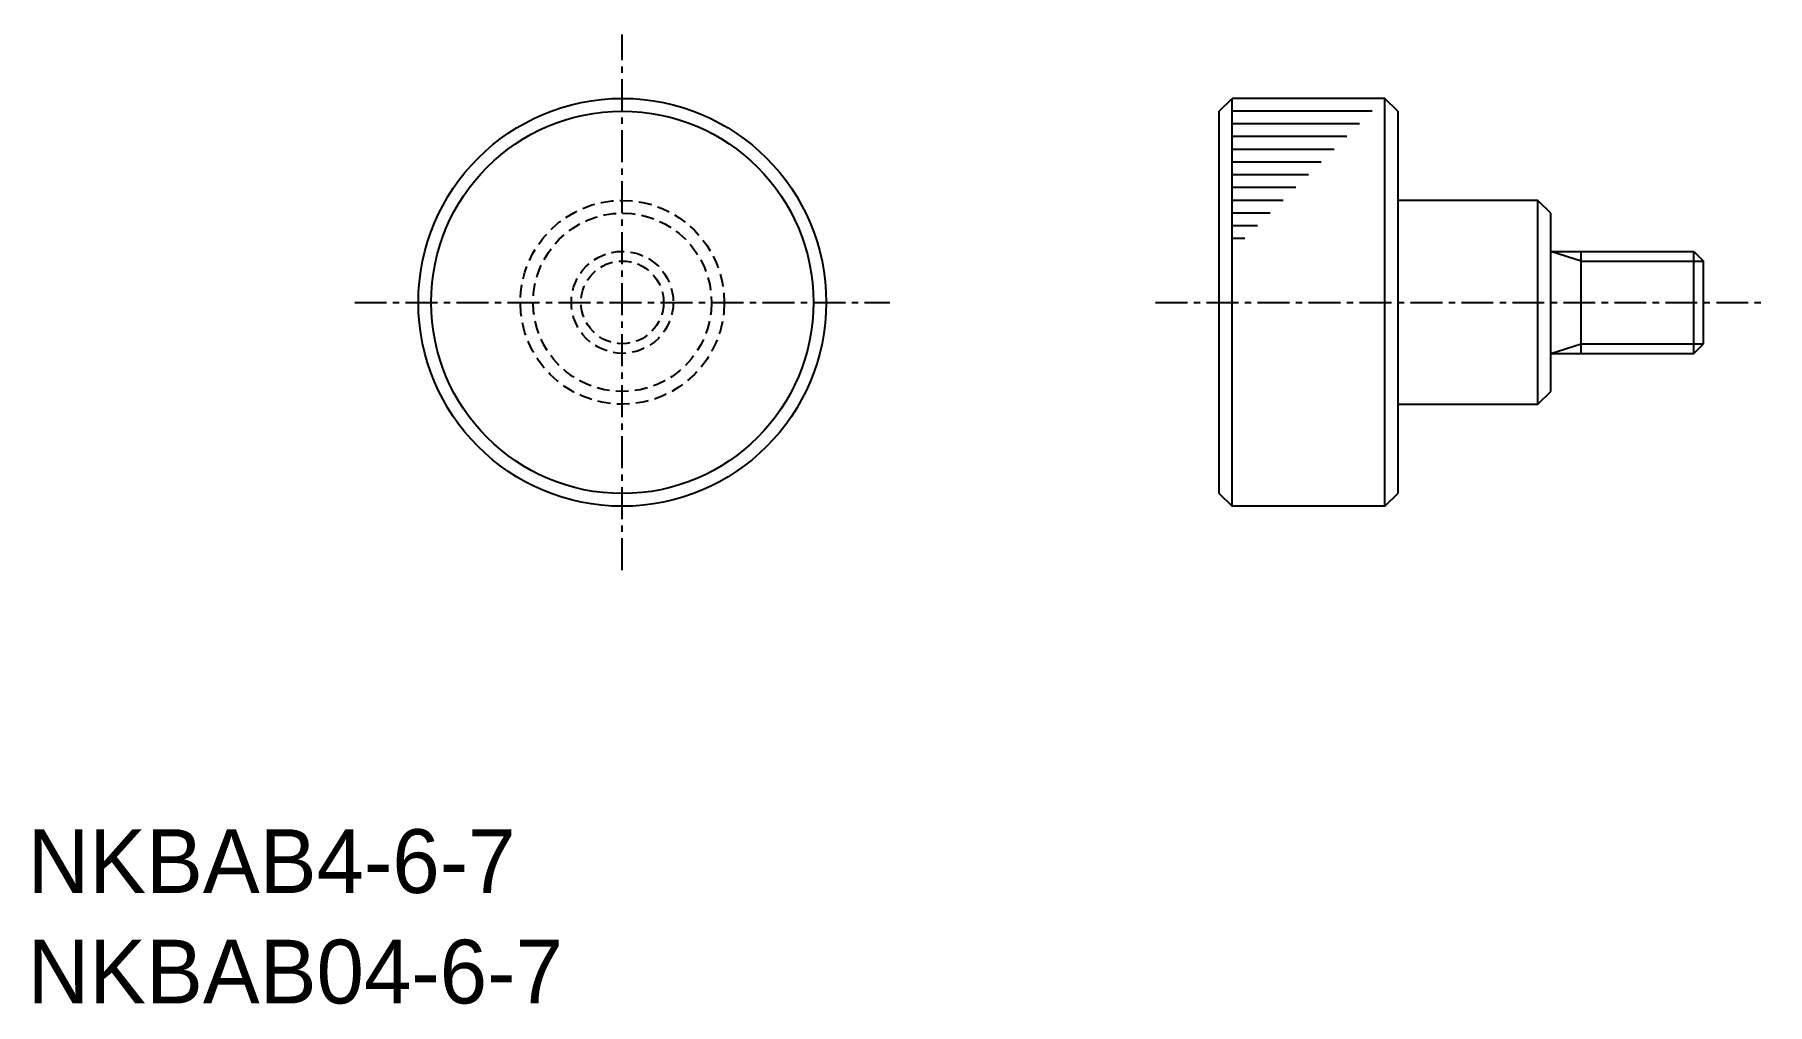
# Model space of a CAD drawing. Extents: x 0.3 to 68.2, y 0 to 38.
import ezdxf

# ---------------------------------------------------------------- set-up
doc = ezdxf.new("R2010")
doc.units = 0
doc.linetypes.add('CENTER', pattern=[2, 1.25, -0.25, 0.25, -0.25])
doc.linetypes.add('DASHED', pattern=[0.75, 0.5, -0.25])
doc.layers.get('0').update_dxf_attribs({"linetype": 'CONTINUOUS'})
doc.layers.add('CENTER', color=1, linetype='CENTER')

msp = doc.modelspace()

# ---------------------------------------------------------------- linework, layer by layer
at = {"color": 7, "linetype": 'CONTINUOUS'}
for p, q in [((46.75, 35), (47.25, 35.5)), ((53.25, 35.5), (47.25, 35.5)), ((47.25, 19.5), (47.25, 35.5)), ((53.25, 19.5), (53.25, 35.5)), ((53.75, 35), (53.25, 35.5)), ((46.75, 20), (46.75, 35)), ((52.75, 35), (47.25, 35)), ((53.75, 35), (53.75, 20)), ((52.25, 34.5), (47.25, 34.5)), ((51.75, 34), (47.25, 34)), ((51.25, 33.5), (47.25, 33.5)), ((50.75, 33), (47.25, 33)), ((50.25, 32.5), (47.25, 32.5)), ((49.75, 32), (47.25, 32)), ((49.25, 31.5), (47.25, 31.5)), ((59.25, 31.5), (53.75, 31.5)), ((59.25, 23.5), (59.25, 31.5)), ((59.75, 31), (59.25, 31.5)), ((48.75, 31), (47.25, 31)), ((59.75, 24), (59.75, 31)), ((48.25, 30.5), (47.25, 30.5)), ((47.75, 30), (47.25, 30)), ((59.75, 29.5), (65.371, 29.5)), ((60.95, 25.5), (60.95, 29.5)), ((65.371, 25.5), (65.371, 29.5)), ((65.371, 29.5), (65.75, 29.121)), ((65.75, 25.879), (65.75, 29.121)), ((65.75, 27.5), (65.75, 27.5)), ((65.371, 25.5), (65.75, 25.879)), ((65.75, 26.375), (65.75, 26.375)), ((59.75, 25.5), (65.371, 25.5)), ((59.25, 23.5), (59.75, 24)), ((53.75, 23.5), (59.25, 23.5)), ((46.75, 20), (47.25, 19.5)), ((53.25, 19.5), (53.75, 20)), ((53.25, 19.5), (47.25, 19.5))]:
    msp.add_line(p, q, dxfattribs=at)
at = {"color": 3, "linetype": 'CONTINUOUS'}
for p, q in [((60.95, 29.121), (59.75, 29.5)), ((60.95, 29.121), (65.75, 29.121)), ((59.75, 25.5), (60.95, 25.879)), ((60.95, 25.879), (65.75, 25.879))]:
    msp.add_line(p, q, dxfattribs=at)
at = {"color": 7, "linetype": 'CONTINUOUS'}
for radius in [8, 7.5]:
    msp.add_circle((23.329, 27.5), radius, dxfattribs=at)
at = {"color": 3, "linetype": 'DASHED'}
for radius in [4, 3.5, 2, 1.621]:
    msp.add_circle((23.329, 27.5), radius, dxfattribs=at)
at = {"layer": 'CENTER', "color": 1, "linetype": 'CENTER'}
for p, q in [((23.329, 17), (23.329, 38)), ((12.829, 27.5), (33.829, 27.5)), ((44.25, 27.5), (68.25, 27.5))]:
    msp.add_line(p, q, dxfattribs=at)

# ---------------------------------------------------------------- texts
at = {"color": 7, "linetype": 'CONTINUOUS'}
for s, p in [('NKBAB4-6-7', (0, 4.332)), ('NKBAB04-6-7', (0, 0))]:
    msp.add_text(s, height=2.5, dxfattribs=at).set_placement(p)

doc.saveas('drawing.dxf')
